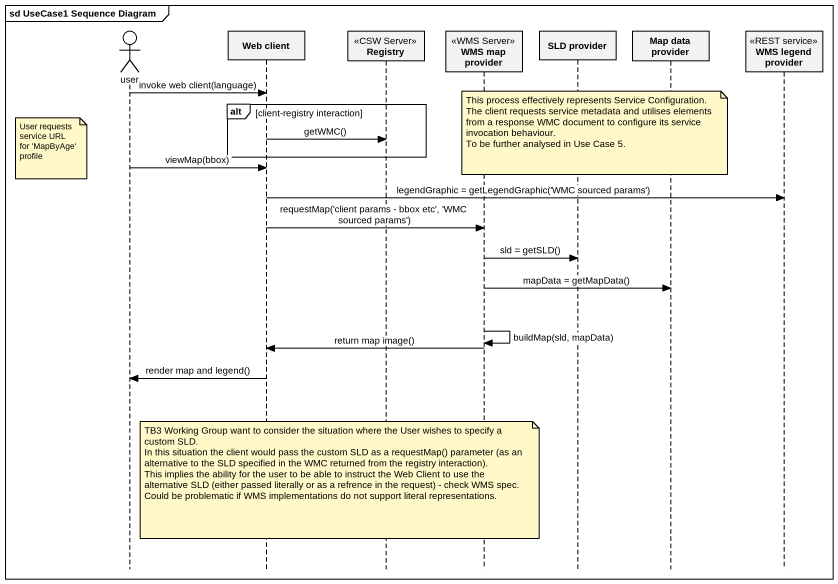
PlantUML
@startuml
mainframe sd UseCase1 Sequence Diagram
hide footbox
actor user
participant "Web client" as Web_client
participant Registry <<CSW Server>>
participant "WMS map provider" as WMS_map_provider <<WMS Server>>
participant "SLD provider" as SLD_provider
participant "Map data provider" as Map_data_provider
participant "WMS legend provider" as WMS_legend_provider <<REST service>>

user -> Web_client : invoke web client(language)
alt client-registry interaction
  note over SLD_provider
    This process effectively represents Service Configuration.
    The client requests service metadata and utilises elements from a response WMC document to configure its service invocation behaviour.
    To be further analysed in Use Case 5.
  end note
  Web_client -> Registry : getWMC()
  note left of user : User requests service URL for 'MapByAge' profile
end
user -> Web_client : viewMap(bbox)
Web_client -> WMS_legend_provider : legendGraphic = getLegendGraphic('WMC sourced params')
Web_client -> WMS_map_provider : requestMap('client params - bbox etc', 'WMC sourced params')
WMS_map_provider -> SLD_provider : sld = getSLD()
WMS_map_provider -> Map_data_provider : mapData = getMapData()
WMS_map_provider -> WMS_map_provider : buildMap(sld, mapData)
WMS_map_provider -> Web_client : return map image()
Web_client -> user : render map and legend()
note over Registry
  TB3 Working Group want to consider the situation where the User wishes to specify a custom SLD.
  In this situation the client would pass the custom SLD as a requestMap() parameter (as an alternative to the SLD specified in the WMC returned from the registry interaction).
  This implies the ability for the user to be able to instruct the Web Client to use the alternative SLD (either passed literally or as a refrence in the request) - check WMS spec. Could be problematic if WMS implementations do not support literal representations.
end note
@enduml
